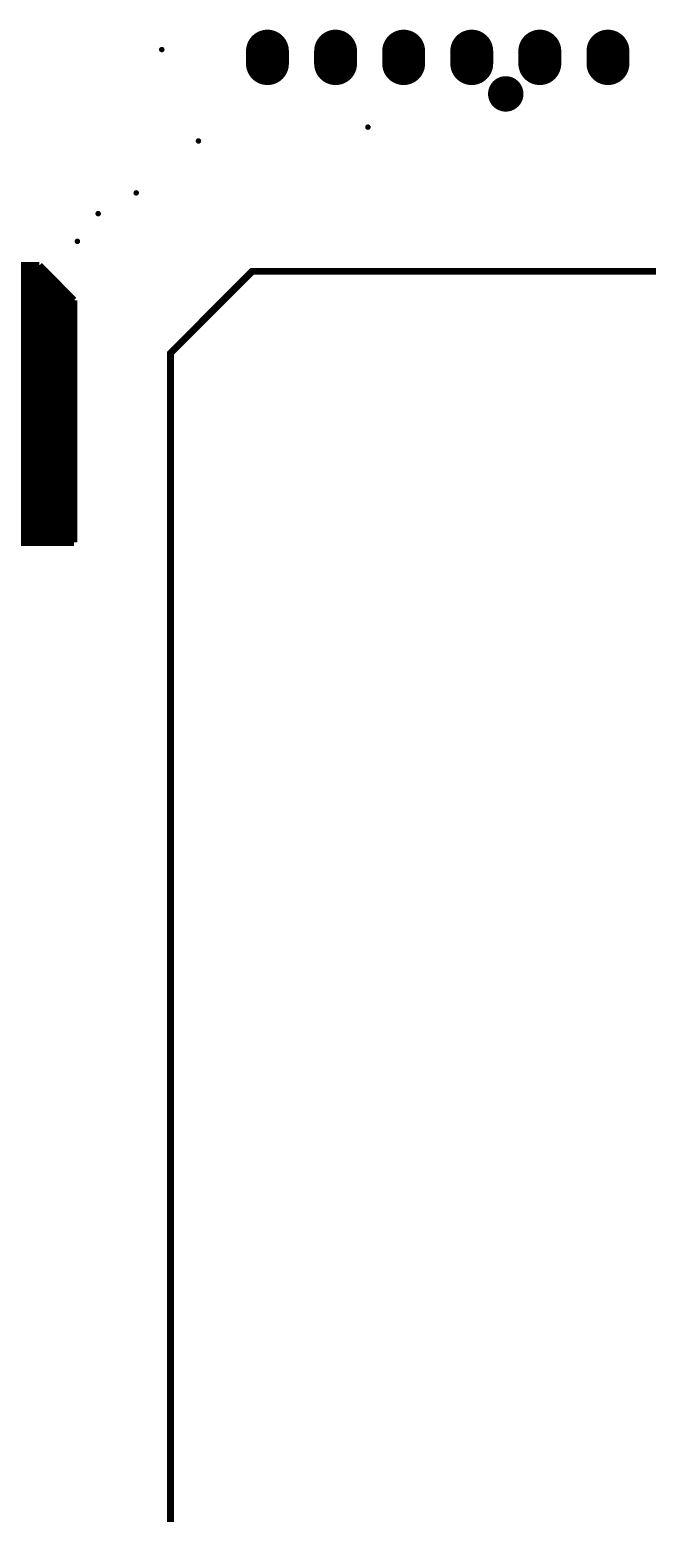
# Model space of a CAD drawing. Extents: x -7 to 310, y -94 to 128.
# Drawn here: x 209.6 to 232.3, y 8.7 to 63.1 of the extents above; entities that cross this region are included whole.
import ezdxf

# ---------------------------------------------------------------- set-up
doc = ezdxf.new("R2010")
doc.units = 0
doc.header["$MEASUREMENT"] = 0
doc.layers.get('0').update_dxf_attribs({"linetype": 'CONTINUOUS'})
for name, color, linetype in [('22-304-2_DRL', 1, 'CONTINUOUS'), ('22-304-2_SMB', 254, 'CONTINUOUS'), ('THRUHOLE_NPT', 15, 'CONTINUOUS'), ('THRUHOLE_TAP', 7, 'CONTINUOUS')]:
    doc.layers.add(name, color=color, linetype=linetype)

# ---------------------------------------------------------------- blocks, each defined once
blk = doc.blocks.new('ROUND_9')
at = {"const_width": 0.65024}
blk.add_lwpolyline([(-0.32512, 0, 1), (0.32512, 0, 1)], format="xyb", close=True, dxfattribs=at)
blk = doc.blocks.new('ROUND_14')
at = {"const_width": 0.59944}
blk.add_lwpolyline([(-0.29972, 0, 1), (0.29972, 0, 1)], format="xyb", close=True, dxfattribs=at)
blk = doc.blocks.new('ROUND_87')
at = {"const_width": 0.10033}
blk.add_lwpolyline([(-0.050164, 0, 1), (0.050164, 0, 1)], format="xyb", close=True, dxfattribs=at)
blk = doc.blocks.new('ROUND_88')
at = {"const_width": 0.10033}
blk.add_lwpolyline([(-0.050164, 0, 1), (0.050164, 0, 1)], format="xyb", close=True, dxfattribs=at)
blk = doc.blocks.new('OBLONG_8')
at = {"const_width": 1.5748}
blk.add_lwpolyline([(0, 0.2286), (0, -0.2286)], dxfattribs=at)
at = {"const_width": 0.7874}
for points in [[(-0.3937, 0.2286, 1), (0.3937, 0.2286, 1)], [(-0.3937, -0.2286, 1), (0.3937, -0.2286, 1)]]:
    blk.add_lwpolyline(points, format="xyb", close=True, dxfattribs=at)
blk = doc.blocks.new('ROUND_80')
at = {"const_width": 0.10033}
blk.add_lwpolyline([(-0.050164, 0, 1), (0.050164, 0, 1)], format="xyb", close=True, dxfattribs=at)

msp = doc.modelspace()

# ---------------------------------------------------------------- linework, layer by layer
at = {"layer": '22-304-2_DRL', "const_width": 0.254}
msp.add_lwpolyline([(259.563, -90.728), (259.563, 51.27), (256.561, 54.27), (217.762, 54.27), (214.762, 51.27), (214.762, -5.73)], dxfattribs=at)
at = {"layer": '22-304-2_SMB', "const_width": 0.254}
for points in [[(189.525, 54.379), (210.048, 54.379)], [(189.627, 54.481), (209.947, 54.481)], [(209.515, 54.481), (209.515, 44.321)], [(209.743, 54.481), (209.743, 44.321)], [(209.947, 54.481), (211.217, 53.211)], [(209.972, 54.456), (209.972, 44.321)], [(189.068, 53.922), (210.505, 53.922)], [(189.296, 54.151), (210.277, 54.151)], [(210.201, 54.227), (210.201, 44.321)], [(210.429, 53.998), (210.429, 44.321)], [(188.382, 53.236), (211.191, 53.236)], [(188.611, 53.465), (210.963, 53.465)], [(188.839, 53.694), (210.734, 53.694)], [(210.658, 53.77), (210.658, 44.321)], [(210.886, 53.541), (210.886, 44.321)], [(211.115, 53.313), (211.115, 44.321)], [(168.875, 52.779), (211.217, 52.779)], [(169.103, 53.008), (211.217, 53.008)], [(211.217, 53.211), (211.217, 44.321)], [(166.132, 52.551), (211.217, 52.551)], [(166.132, 52.322), (211.217, 52.322)], [(166.132, 52.093), (211.217, 52.093)], [(166.132, 51.865), (211.217, 51.865)], [(166.132, 51.636), (211.217, 51.636)], [(166.132, 51.408), (211.217, 51.408)], [(166.132, 51.179), (211.217, 51.179)], [(166.132, 50.95), (211.217, 50.95)], [(166.132, 50.722), (211.217, 50.722)], [(166.132, 50.493), (211.217, 50.493)], [(166.132, 50.265), (211.217, 50.265)], [(166.132, 50.036), (211.217, 50.036)], [(166.132, 49.807), (211.217, 49.807)], [(166.132, 49.579), (211.217, 49.579)], [(171.212, 49.401), (187.087, 49.401), (187.087, 48.131), (187.722, 47.496), (191.532, 47.496), (191.532, 44.956), (192.167, 44.321), (209.947, 44.321)], [(187.087, 49.35), (211.217, 49.35)], [(187.087, 49.122), (211.217, 49.122)], [(187.087, 48.893), (211.217, 48.893)], [(187.087, 48.664), (211.217, 48.664)], [(187.087, 48.436), (211.217, 48.436)], [(187.087, 48.207), (211.217, 48.207)], [(187.239, 47.979), (211.217, 47.979)], [(187.468, 47.75), (211.217, 47.75)], [(187.696, 47.521), (211.217, 47.521)], [(191.532, 47.293), (211.217, 47.293)], [(191.532, 47.064), (211.217, 47.064)], [(191.532, 46.836), (211.217, 46.836)], [(191.532, 46.607), (211.217, 46.607)], [(191.532, 46.378), (211.217, 46.378)], [(191.532, 46.15), (211.217, 46.15)], [(191.532, 45.921), (211.217, 45.921)], [(191.532, 45.693), (211.217, 45.693)], [(191.532, 45.464), (211.217, 45.464)], [(191.532, 45.235), (211.217, 45.235)], [(191.532, 45.007), (211.217, 45.007)], [(191.709, 44.778), (211.217, 44.778)], [(191.938, 44.55), (211.217, 44.55)], [(209.947, 44.321), (211.217, 44.321)]]:
    msp.add_lwpolyline(points, dxfattribs=at)

# ---------------------------------------------------------------- block references
at = {"layer": '22-304-2_DRL', "xscale": -1}
for name, p in [('ROUND_14', (218.321, 62.121)), ('ROUND_14', (220.823, 62.121)), ('ROUND_14', (223.322, 62.121)), ('ROUND_14', (225.822, 62.121)), ('ROUND_14', (228.321, 62.121)), ('ROUND_14', (230.823, 62.121)), ('ROUND_87', (214.442, 62.406)), ('ROUND_9', (227.071, 60.78)), ('ROUND_87', (222.012, 59.561)), ('ROUND_87', (215.789, 59.053)), ('ROUND_88', (213.503, 57.148)), ('ROUND_87', (212.106, 56.386)), ('ROUND_87', (211.344, 55.37))]:
    msp.add_blockref(name, p, dxfattribs=at)
at = {"layer": '22-304-2_SMB', "xscale": -1}
for p in [(218.321, 62.121), (220.823, 62.121), (223.322, 62.121), (225.822, 62.121), (228.321, 62.121), (230.823, 62.121)]:
    msp.add_blockref('OBLONG_8', p, dxfattribs=at)
at = {"layer": 'THRUHOLE_NPT', "xscale": -1}
msp.add_blockref('ROUND_9', (227.071, 60.78), dxfattribs=at)
at = {"layer": 'THRUHOLE_TAP', "xscale": -1}
for name, p in [('ROUND_14', (218.321, 62.121)), ('ROUND_14', (220.823, 62.121)), ('ROUND_14', (223.322, 62.121)), ('ROUND_14', (225.822, 62.121)), ('ROUND_14', (228.321, 62.121)), ('ROUND_14', (230.823, 62.121)), ('ROUND_80', (214.442, 62.406)), ('ROUND_80', (222.012, 59.561)), ('ROUND_80', (215.789, 59.053)), ('ROUND_80', (213.503, 57.148)), ('ROUND_80', (212.106, 56.386)), ('ROUND_80', (211.344, 55.37))]:
    msp.add_blockref(name, p, dxfattribs=at)

doc.saveas('drawing.dxf')
